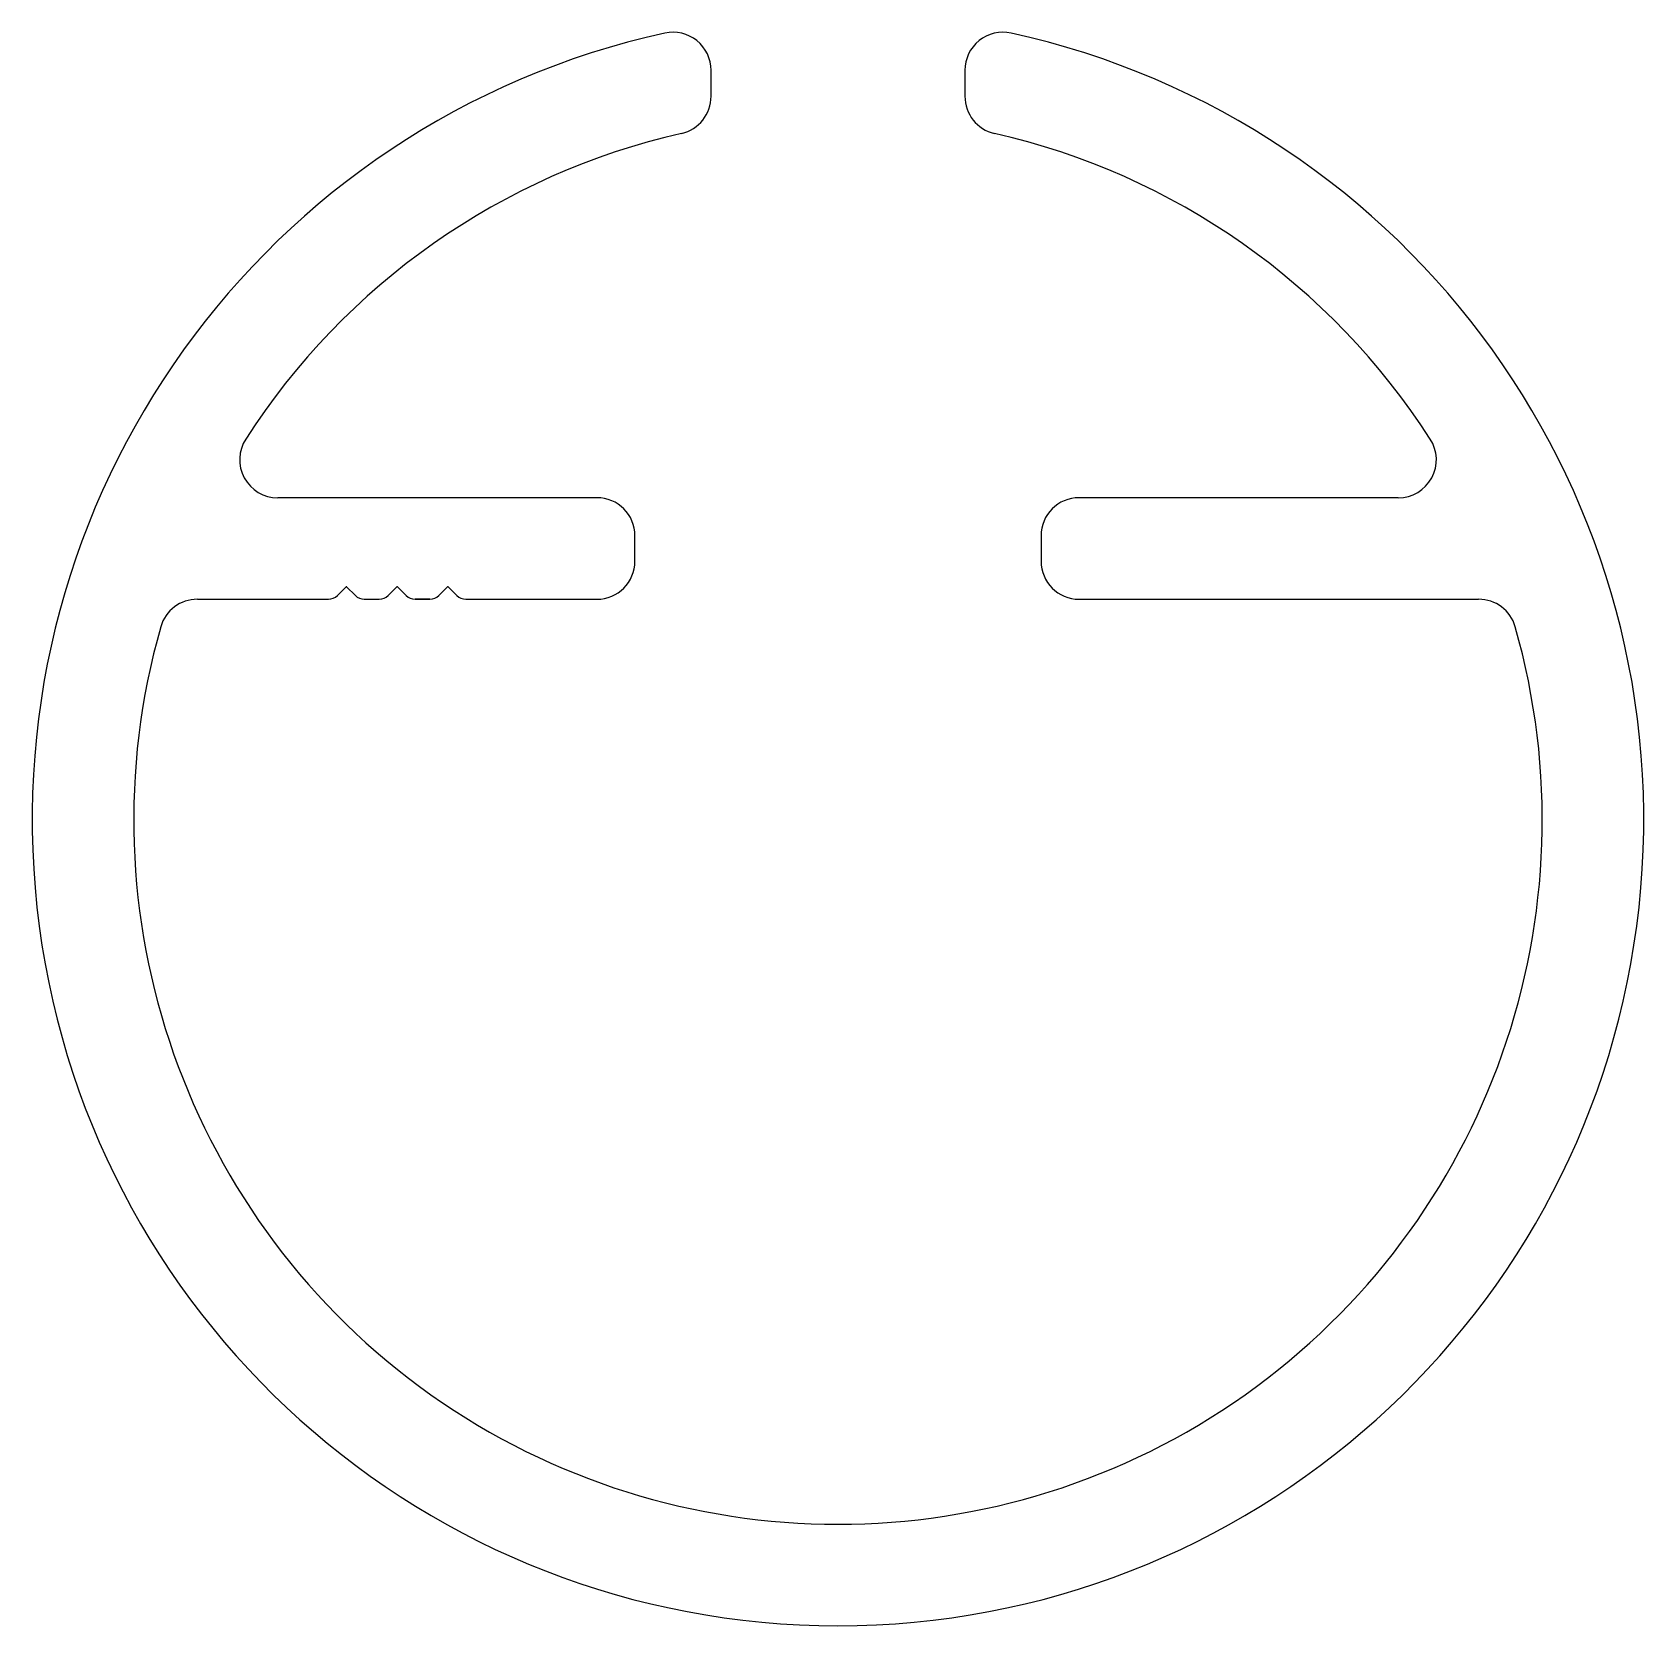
# Model space of a CAD drawing. Extents: x -15.9 to 15.8, y 0.6 to 32.
import ezdxf

# ---------------------------------------------------------------- set-up
doc = ezdxf.new("R2010")
doc.units = 0
doc.layers.get('0').update_dxf_attribs({"linetype": 'CONTINUOUS'})

msp = doc.modelspace()

# ---------------------------------------------------------------- linework, layer by layer
at = {"color": 7, "linetype": 'CONTINUOUS'}
for p, q in [((-2.532, 30.756), (-2.532, 31.268)), ((2.468, 31.268), (2.468, 30.756)), ((-4.782, 22.847), (-11.07, 22.847)), ((11.007, 22.847), (4.718, 22.847)), ((-4.032, 21.597), (-4.032, 22.097)), ((3.968, 22.097), (3.968, 21.597)), ((-9.894, 20.92), (-9.723, 21.091)), ((-9.712, 21.091), (-9.541, 20.92)), ((-8.894, 20.92), (-8.723, 21.091)), ((-8.712, 21.091), (-8.541, 20.92)), ((-7.894, 20.92), (-7.723, 21.091)), ((-7.712, 21.091), (-7.541, 20.92)), ((-12.653, 20.847), (-11.347, 20.847)), ((-11.347, 20.847), (-10.071, 20.847)), ((-9.364, 20.847), (-9.071, 20.847)), ((-8.364, 20.847), (-8.071, 20.847)), ((-8.071, 20.847), (-8.364, 20.847)), ((-8.364, 20.847), (-8.071, 20.847)), ((-8.071, 20.847), (-8.364, 20.847)), ((-8.364, 20.847), (-8.071, 20.847)), ((-7.364, 20.847), (-7.364, 20.847)), ((-7.364, 20.847), (-6.612, 20.847)), ((-6.612, 20.847), (-4.782, 20.847)), ((4.718, 20.847), (12.59, 20.847))]:
    msp.add_line(p, q, dxfattribs=at)
for centre, radius, start, end in [((-0.032, 16.497), 15.875, 102.4083, 77.5917), ((-3.282, 31.268), 0.75, 0, 102.4083), ((3.218, 31.268), 0.75, 77.5917, 180), ((-3.282, 30.756), 0.75, 282.8396, 0), ((3.218, 30.756), 0.75, 180, 257.1604), ((-0.032, 16.497), 13.875, 102.8396, 147.2515), ((-0.032, 16.497), 13.875, 32.7485, 77.1604), ((-11.07, 23.597), 0.75, 147.2515, 270), ((11.007, 23.597), 0.75, 270, 32.7485), ((-4.782, 22.097), 0.75, 0, 90), ((4.718, 22.097), 0.75, 90, 180), ((-4.782, 21.597), 0.75, 270, 0), ((4.718, 21.597), 0.75, 180, 270), ((-9.717, 21.085), 0.008, 45, 135), ((-8.717, 21.085), 0.008, 45, 135), ((-7.718, 21.085), 0.008, 45, 135), ((-12.653, 20.097), 0.75, 90, 164.0805), ((-10.071, 21.097), 0.25, 270, 315), ((-9.364, 21.097), 0.25, 225, 270), ((-9.071, 21.097), 0.25, 270, 315), ((-8.364, 21.097), 0.25, 225, 270), ((-8.071, 21.097), 0.25, 270, 315), ((-7.364, 21.097), 0.25, 225, 270), ((12.59, 20.097), 0.75, 15.9195, 90), ((-0.032, 16.497), 13.875, 164.0805, 15.9195)]:
    msp.add_arc(centre, radius, start, end, dxfattribs=at)

doc.saveas('drawing.dxf')
